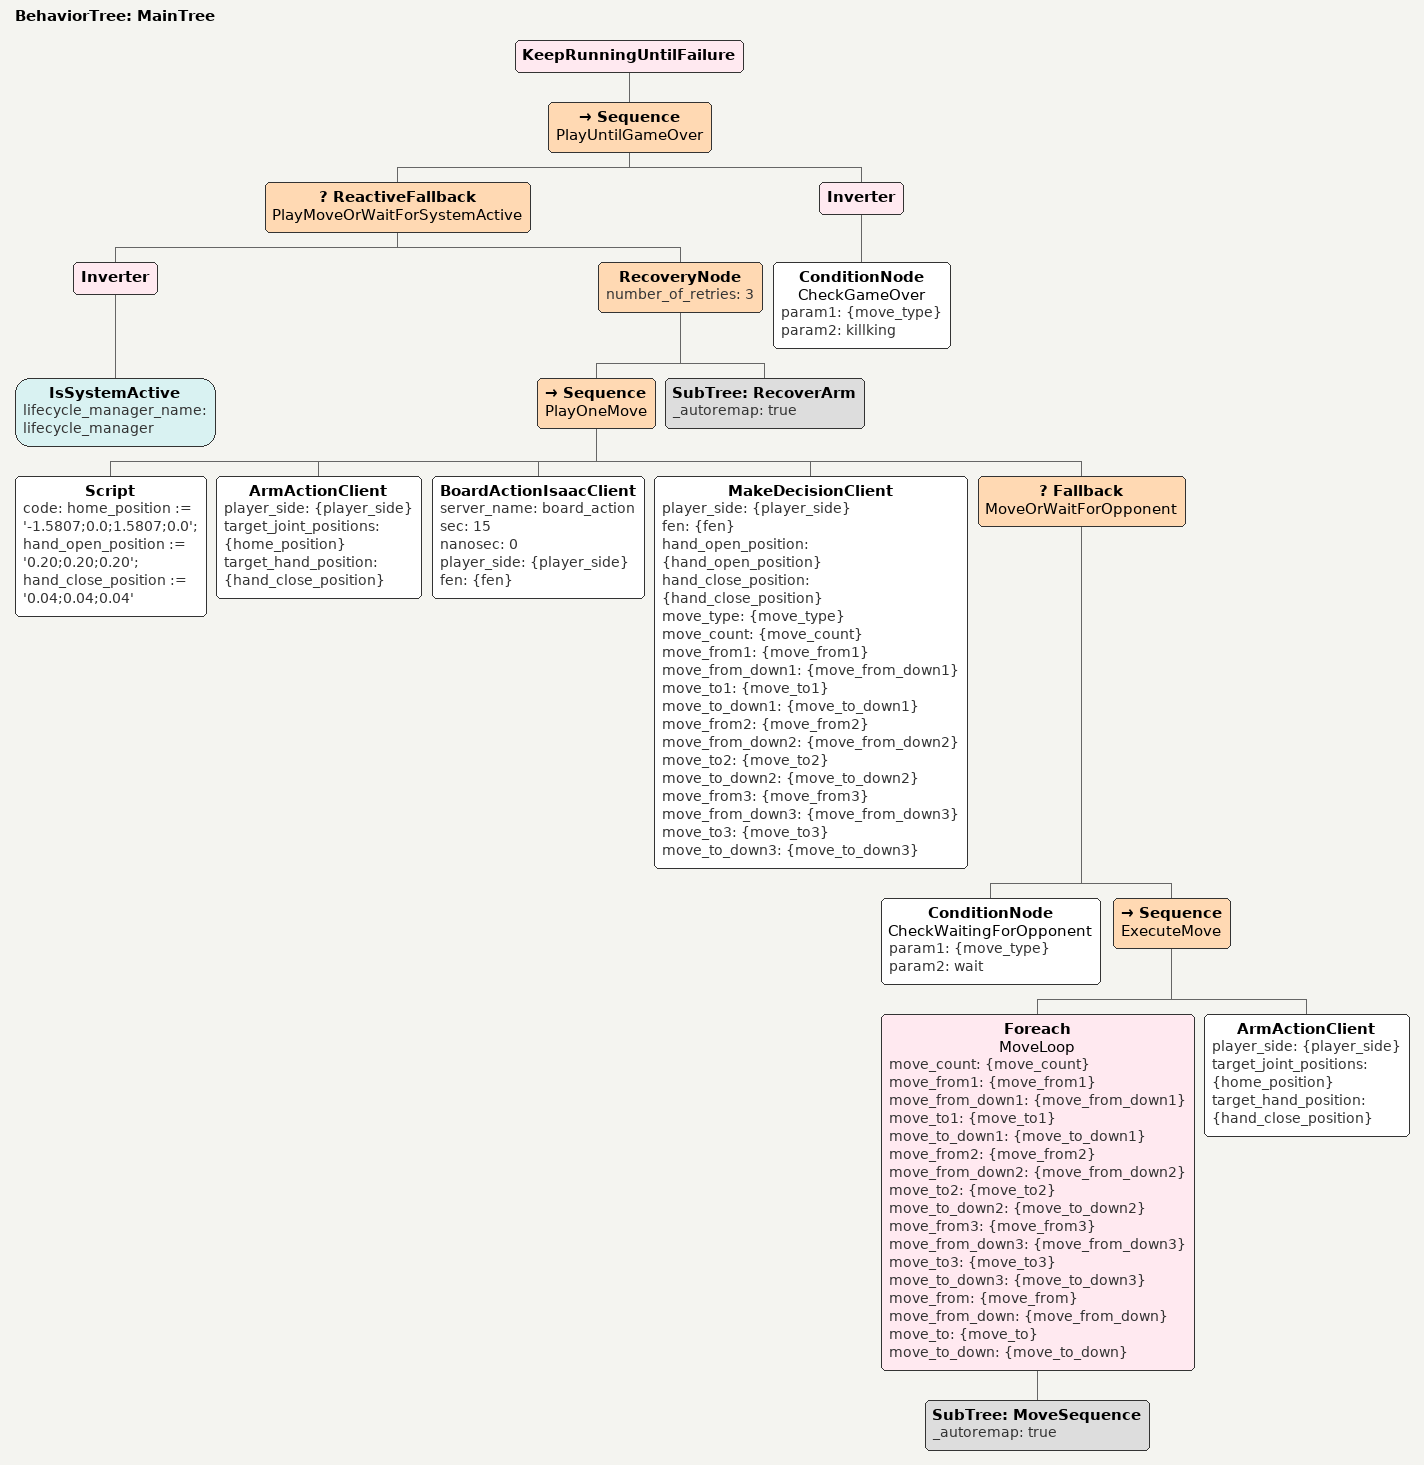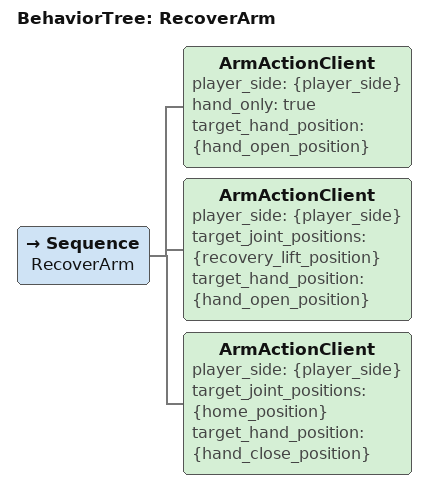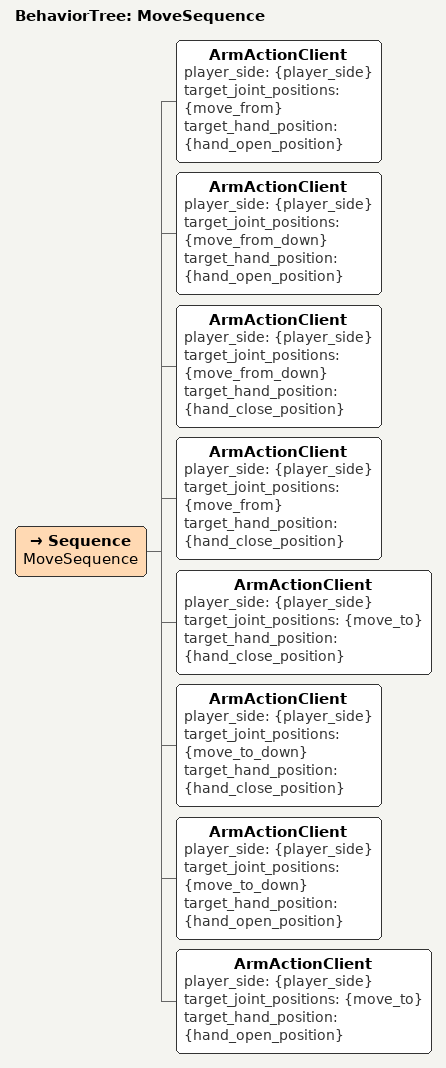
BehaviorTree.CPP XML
<root BTCPP_format="4">
    <BehaviorTree ID="MainTree">
        <KeepRunningUntilFailure>
            <Sequence name="PlayUntilGameOver">

                <ReactiveFallback name="PlayMoveOrWaitForSystemActive">
                    <Inverter>
                        <IsSystemActive lifecycle_manager_name="lifecycle_manager" />
                    </Inverter>

                    <RecoveryNode number_of_retries="3">

                        <Sequence name="PlayOneMove">
                            <Script code="home_position := '-1.5807;0.0;1.5807;0.0'; hand_open_position := '0.20;0.20;0.20'; hand_close_position := '0.04;0.04;0.04'" />
                            <ArmActionClient player_side="{player_side}"
                                target_joint_positions="{home_position}"
                                target_hand_position="{hand_close_position}" />
                            <BoardActionIsaacClient server_name="board_action" sec="15" nanosec="0"
                                player_side="{player_side}" fen="{fen}" />
                            <MakeDecisionClient player_side="{player_side}" fen="{fen}"
                                hand_open_position="{hand_open_position}"
                                hand_close_position="{hand_close_position}"
                                move_type="{move_type}"
                                move_count="{move_count}"
                                move_from1="{move_from1}" move_from_down1="{move_from_down1}"
                                move_to1="{move_to1}" move_to_down1="{move_to_down1}"
                                move_from2="{move_from2}" move_from_down2="{move_from_down2}"
                                move_to2="{move_to2}" move_to_down2="{move_to_down2}"
                                move_from3="{move_from3}" move_from_down3="{move_from_down3}"
                                move_to3="{move_to3}" move_to_down3="{move_to_down3}" />
                            <Fallback name="MoveOrWaitForOpponent">
                                <ConditionNode name="CheckWaitingForOpponent"
                                    param1="{move_type}" param2="wait" />
                                <Sequence name="ExecuteMove">
                                    <Foreach name="MoveLoop"
                                        move_count="{move_count}"
                                        move_from1="{move_from1}" move_from_down1="{move_from_down1}"
                                        move_to1="{move_to1}" move_to_down1="{move_to_down1}"
                                        move_from2="{move_from2}" move_from_down2="{move_from_down2}"
                                        move_to2="{move_to2}" move_to_down2="{move_to_down2}"
                                        move_from3="{move_from3}" move_from_down3="{move_from_down3}"
                                        move_to3="{move_to3}" move_to_down3="{move_to_down3}"
                                        move_from="{move_from}" move_from_down="{move_from_down}"
                                        move_to="{move_to}" move_to_down="{move_to_down}">
                                        <SubTree ID="MoveSequence" _autoremap="true"/>
                                    </Foreach>
                                    <ArmActionClient player_side="{player_side}"
                                        target_joint_positions="{home_position}"
                                        target_hand_position="{hand_close_position}" />
                                </Sequence>
                            </Fallback>
                        </Sequence>

                        <SubTree ID="RecoverArm" _autoremap="true"/>

                    </RecoveryNode>
                </ReactiveFallback>

                <Inverter>
                    <ConditionNode name="CheckGameOver" param1="{move_type}" param2="killking" />
                </Inverter>

            </Sequence>
        </KeepRunningUntilFailure>
    </BehaviorTree>

    <!-- Order matters and is the whole point: open the gripper BEFORE moving,
         so a piece held at the moment of failure is set down where it is
         rather than dragged across the board. -->
    <BehaviorTree ID="RecoverArm">
        <Sequence name="RecoverArm">
            <ArmActionClient player_side="{player_side}" hand_only="true"
                target_hand_position="{hand_open_position}" />
            <ArmActionClient player_side="{player_side}"
                target_joint_positions="{recovery_lift_position}"
                target_hand_position="{hand_open_position}" />
            <ArmActionClient player_side="{player_side}"
                target_joint_positions="{home_position}"
                target_hand_position="{hand_close_position}" />
        </Sequence>
    </BehaviorTree>

    <BehaviorTree ID="MoveSequence">
        <Sequence name="MoveSequence">
            <ArmActionClient player_side="{player_side}" target_joint_positions="{move_from}"
                target_hand_position="{hand_open_position}" />
            <ArmActionClient player_side="{player_side}" target_joint_positions="{move_from_down}"
                target_hand_position="{hand_open_position}" />
            <ArmActionClient player_side="{player_side}" target_joint_positions="{move_from_down}"
                target_hand_position="{hand_close_position}" />
            <ArmActionClient player_side="{player_side}" target_joint_positions="{move_from}"
                target_hand_position="{hand_close_position}" />
            <ArmActionClient player_side="{player_side}" target_joint_positions="{move_to}"
                target_hand_position="{hand_close_position}" />
            <ArmActionClient player_side="{player_side}" target_joint_positions="{move_to_down}"
                target_hand_position="{hand_close_position}" />
            <ArmActionClient player_side="{player_side}" target_joint_positions="{move_to_down}"
                target_hand_position="{hand_open_position}" />
            <ArmActionClient player_side="{player_side}" target_joint_positions="{move_to}"
                target_hand_position="{hand_open_position}" />
        </Sequence>
    </BehaviorTree>
</root>
